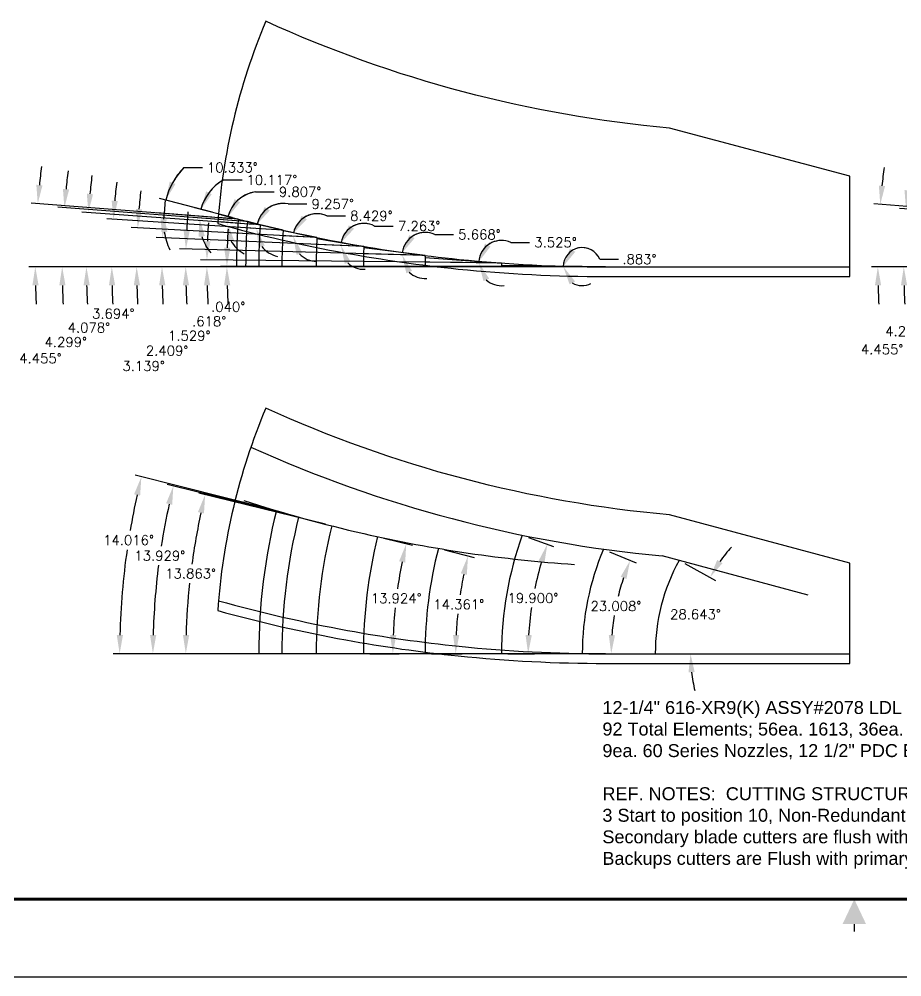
# Model space of a CAD drawing. Header units: inches. Extents: x -34 to 55.4, y 0 to 22.
# Drawn here: x 8.93 to 17.46, y 0 to 9.26 of the extents above; entities that cross this region are included whole.
import ezdxf
from ezdxf.enums import TextEntityAlignment as Align

# ---------------------------------------------------------------- set-up
doc = ezdxf.new("R2010")
doc.units = ezdxf.units.IN
doc.header["$MEASUREMENT"] = 0
doc.header["$PDMODE"] = 35
doc.layers.get('Defpoints').update_dxf_attribs({"color": 10})
for name, color, linetype in [('Dims', 4, 'Continuous'), ('TEXT', 3, 'Continuous'), ('Title Block', 7, 'Continuous')]:
    doc.layers.add(name, color=color, linetype=linetype)
doc.styles.add('RomanD', font='romand.shx', dxfattribs={"width": 0.9})
doc.styles.add('RomanS', font='romans')
doc.styles.get("Standard").update_dxf_attribs({"font": 'arial.ttf'})
doc.dimstyles.new('Copy of Standard', dxfattribs={"dimtxt": 0.094, "dimasz": 0.18, "dimexe": 0.0625, "dimexo": 0.0625, "dimgap": 0.045, "dimtad": 0, "dimtih": 1, "dimtoh": 1, "dimdec": 4, "dimzin": 4, "dimdsep": 46, "dimtxsty": 'RomanS', "dimcen": 0.09, "dimadec": 3, "dimazin": 1, "dimtfac": 1, "dimtdec": 4, "dimtofl": 0, "dimtmove": 0, "dimatfit": 1, "dimfxl": 1, "dimtolj": 1, "dimtzin": 0, "dimarcsym": 0})

# ---------------------------------------------------------------- blocks, each defined once
blk = doc.blocks.new('COT_Dblock')
at = {"layer": 'Title Block', "color": 8}
blk.add_lwpolyline([(0, 0), (34, 0), (34, 22), (0, 22)], close=True, dxfattribs=at)
at = {"layer": 'Title Block', "const_width": 0.03}
blk.add_lwpolyline([(33.13, 21.25), (0.87, 21.25), (0.87, 0.75), (33.13, 0.75)], close=True, dxfattribs=at)
at = {"layer": 'Title Block', "const_width": 0.015}
blk.add_lwpolyline([(17, 0.4375), (17, 0.5125)], dxfattribs=at)
at = {"layer": 'Title Block'}
blk.add_solid([(16.8875, 0.5125), (17.1125, 0.5125), (17, 0.75)], dxfattribs=at)
at = {"layer": 'Title Block', "color": 1, "style": 'RomanS', "flags": 8}
for tag, p in [('FNAME', (0.62, 3.75)), ('REVDATE', (0.62, 2.25)), ('USER', (0.62, 0.75))]:
    blk.add_attdef(tag, text='', height=0.047, rotation=90, dxfattribs=at).set_placement(p, align=Align.BOTTOM_LEFT)
at = {"layer": 'Title Block', "color": 3, "style": 'RomanS', "flags": 8}
blk.add_attdef('DRAWN', text='', height=0.11, dxfattribs=at).set_placement((28.7003, 1.9844), align=Align.MIDDLE_CENTER)
for tag, p in [('DDATE', (28.3559, 1.6718)), ('CHECK', (28.3559, 1.406)), ('MATRL', (28.3559, 1.1487)), ('PDATE', (28.3559, 0.8829)), ('SCALE', (29.8959, 0.8555)), ('SHEET', (32.0053, 0.8555))]:
    blk.add_attdef(tag, text='', height=0.094, dxfattribs=at).set_placement(p, align=Align.MIDDLE_LEFT)
at = {"layer": 'Title Block', "color": 3, "style": 'RomanD', "width": 0.9, "flags": 8}
for tag, height, p in [('TITL1', 0.125, (31.337, 1.6835)), ('TITL2', 0.094, (31.337, 1.5143)), ('TITL3', 0.094, (31.337, 1.3739))]:
    blk.add_attdef(tag, text='', height=height, dxfattribs=at).set_placement(p, align=Align.MIDDLE_CENTER)
at = {"layer": 'Title Block', "color": 3, "style": 'RomanS', "flags": 8}
for tag, p in [('FSCM#', (30.3372, 1.1213)), ('DWG#', (31.8095, 1.1213)), ('REV#', (32.9697, 1.1213))]:
    blk.add_attdef(tag, text='', height=0.094, dxfattribs=at).set_placement(p, align=Align.TOP_CENTER)
blk = doc.blocks.new('*D112')
at = {"layer": 'Defpoints', "color": 0, "transparency": 16777216}
for p in [(14.5758, 4.1354), (14.7317, 3.7347), (14.37, 3.1244), (16.9566, 3.1244)]:
    blk.add_point(p, dxfattribs=at)
at = {"layer": 'Dims', "color": 0, "lineweight": -2, "transparency": 16777216}
for p, q in [((14.6333, 4.111), (14.8906, 4.0018)), ((14.4325, 3.1244), (14.712, 3.1244))]:
    blk.add_line(p, q, dxfattribs=at)
for start, end in [(161.4629, 166.15371), (170.81845, 175.5286)]:
    blk.add_arc((16.9566, 3.1244), 2.3071, start, end, dxfattribs=at)
at = {"layer": 'Dims', "color": 0, "transparency": 16777216}
for points in [[(14.7412, 3.8685), (14.7973, 3.8472), (14.8331, 4.0262)], [(14.6865, 3.3031), (14.6266, 3.3055), (14.6495, 3.1244)]]:
    blk.add_solid(points, dxfattribs=at)
at = {"layer": 'Dims', "color": 0, "transparency": 16777216, "insert": (14.6959, 3.5845), "char_height": 0.094, "attachment_point": 5, "style": 'RomanS'}
blk.add_mtext('\\A1;23.008°', dxfattribs=at)
blk = doc.blocks.new('*D113')
at = {"layer": 'Defpoints', "color": 0, "transparency": 16777216}
for p in [(13.7902, 4.2706), (13.9296, 3.8381), (13.5891, 3.1244), (16.9566, 3.1244)]:
    blk.add_point(p, dxfattribs=at)
at = {"layer": 'Dims', "color": 0, "lineweight": -2, "transparency": 16777216}
for p, q in [((13.849, 4.2494), (14.091, 4.1617)), ((13.6516, 3.1244), (13.9091, 3.1244))]:
    blk.add_line(p, q, dxfattribs=at)
for start, end in [(163.41656, 168.32437), (171.76652, 176.6834)]:
    blk.add_arc((16.9566, 3.1244), 3.11, start, end, dxfattribs=at)
at = {"layer": 'Dims', "color": 0, "transparency": 16777216}
for points in [[(13.9474, 4.0214), (14.0044, 4.0027), (14.0323, 4.183)], [(13.8818, 3.3035), (13.8218, 3.3052), (13.8466, 3.1244)]]:
    blk.add_solid(points, dxfattribs=at)
at = {"layer": 'Dims', "color": 0, "transparency": 16777216, "insert": (13.8934, 3.6618), "char_height": 0.094, "attachment_point": 5, "style": 'RomanS'}
blk.add_mtext('\\A1;19.900°', dxfattribs=at)
blk = doc.blocks.new('*D114')
at = {"layer": 'Defpoints', "color": 0, "transparency": 16777216}
for p in [(12.9786, 4.1429), (13.1993, 3.7582), (12.8503, 3.1244), (16.9566, 3.1244)]:
    blk.add_point(p, dxfattribs=at)
at = {"layer": 'Dims', "color": 0, "lineweight": -2, "transparency": 16777216}
for p, q in [((13.0392, 4.1274), (13.3258, 4.054)), ((12.9128, 3.1244), (13.2087, 3.1244))]:
    blk.add_line(p, q, dxfattribs=at)
for start, end in [(168.34607, 171.42301), (174.21193, 177.29314)]:
    blk.add_arc((16.9566, 3.1244), 3.8104, start, end, dxfattribs=at)
at = {"layer": 'Dims', "color": 0, "transparency": 16777216}
for points in [[(13.1955, 3.9009), (13.254, 3.8874), (13.2653, 4.0695)], [(13.1804, 3.3037), (13.1205, 3.3051), (13.1462, 3.1244)]]:
    blk.add_solid(points, dxfattribs=at)
at = {"layer": 'Dims', "color": 0, "transparency": 16777216, "insert": (13.1761, 3.6007), "char_height": 0.094, "attachment_point": 5, "style": 'RomanS'}
blk.add_mtext('\\A1;14.361°', dxfattribs=at)
blk = doc.blocks.new('*D115')
at = {"layer": 'Defpoints', "color": 0, "transparency": 16777216}
for p in [(12.3918, 4.2562), (12.5964, 3.8371), (12.2536, 3.1244), (16.9566, 3.1244)]:
    blk.add_point(p, dxfattribs=at)
at = {"layer": 'Dims', "color": 0, "lineweight": -2, "transparency": 16777216}
for p, q in [((12.4524, 4.2411), (12.729, 4.1725)), ((12.3161, 3.1244), (12.601, 3.1244))]:
    blk.add_line(p, q, dxfattribs=at)
for start, end in [(168.41016, 171.83422), (174.23835, 177.66549)]:
    blk.add_arc((16.9566, 3.1244), 4.418, start, end, dxfattribs=at)
at = {"layer": 'Dims', "color": 0, "transparency": 16777216}
for points in [[(12.5994, 4.0186), (12.6579, 4.0054), (12.6684, 4.1876)], [(12.5722, 3.3038), (12.5122, 3.305), (12.5385, 3.1244)]]:
    blk.add_solid(points, dxfattribs=at)
at = {"layer": 'Dims', "color": 0, "transparency": 16777216, "insert": (12.5711, 3.6599), "char_height": 0.094, "attachment_point": 5, "style": 'RomanS'}
blk.add_mtext('\\A1;13.924°', dxfattribs=at)
blk = doc.blocks.new('*D116')
at = {"layer": 'Defpoints', "color": 0, "transparency": 16777216}
for p in [(11.9479, 4.3605), (10.6205, 4.1554), (11.7976, 3.1244), (16.9566, 3.1244)]:
    blk.add_point(p, dxfattribs=at)
at = {"layer": 'Dims', "color": 0, "lineweight": -2, "transparency": 16777216}
for p, q in [((11.8872, 4.3755), (10.6634, 4.6775)), ((11.7351, 3.1244), (10.4746, 3.1244))]:
    blk.add_line(p, q, dxfattribs=at)
for start, end in [(167.74365, 172.24059), (173.895, 178.39339)]:
    blk.add_arc((16.9566, 3.1244), 6.4195, start, end, dxfattribs=at)
at = {"layer": 'Dims', "color": 0, "transparency": 16777216}
for points in [[(10.6542, 4.494), (10.7127, 4.4804), (10.7241, 4.6625)], [(10.5696, 3.304), (10.5097, 3.3048), (10.5371, 3.1244)]]:
    blk.add_solid(points, dxfattribs=at)
at = {"layer": 'Dims', "color": 0, "transparency": 16777216, "insert": (10.584, 3.8991), "char_height": 0.094, "attachment_point": 5, "style": 'RomanS'}
blk.add_mtext('\\A1;13.863°', dxfattribs=at)
blk = doc.blocks.new('*D117')
at = {"layer": 'Defpoints', "color": 0, "transparency": 16777216}
for p in [(11.6276, 4.446), (10.2409, 3.6698), (11.4662, 3.1244), (16.9566, 3.1244)]:
    blk.add_point(p, dxfattribs=at)
at = {"layer": 'Dims', "color": 0, "lineweight": -2, "transparency": 16777216}
for p, q in [((11.567, 4.4611), (10.3562, 4.7614)), ((11.4037, 3.1244), (10.1563, 3.1244))]:
    blk.add_line(p, q, dxfattribs=at)
for start, end in [(167.60194, 171.13144), (172.71183, 178.46931)]:
    blk.add_arc((16.9566, 3.1244), 6.7378, start, end, dxfattribs=at)
at = {"layer": 'Dims', "color": 0, "transparency": 16777216}
for points in [[(10.3467, 4.5779), (10.4051, 4.5642), (10.4169, 4.7463)], [(10.2512, 3.304), (10.1912, 3.3048), (10.2188, 3.1244)]]:
    blk.add_solid(points, dxfattribs=at)
at = {"layer": 'Dims', "color": 0, "transparency": 16777216, "insert": (10.2856, 4.0712), "char_height": 0.094, "attachment_point": 5, "style": 'RomanS'}
blk.add_mtext('\\A1;13.929°', dxfattribs=at)
blk = doc.blocks.new('*D118')
at = {"layer": 'Defpoints', "color": 0, "transparency": 16777216}
for p in [(11.4127, 4.5083), (9.9208, 3.6994), (11.2426, 3.1244), (16.9566, 3.1244)]:
    blk.add_point(p, dxfattribs=at)
at = {"layer": 'Dims', "color": 0, "lineweight": -2, "transparency": 16777216}
for p, q in [((11.3521, 4.5235), (10.0469, 4.8493)), ((11.1801, 3.1244), (9.8348, 3.1244))]:
    blk.add_line(p, q, dxfattribs=at)
for start, end in [(167.44459, 170.29637), (171.80823, 178.53901)]:
    blk.add_arc((16.9566, 3.1244), 7.0592, start, end, dxfattribs=at)
at = {"layer": 'Dims', "color": 0, "transparency": 16777216}
for points in [[(10.037, 4.6659), (10.0954, 4.6521), (10.1075, 4.8342)], [(9.9296, 3.304), (9.8696, 3.3048), (9.8973, 3.1244)]]:
    blk.add_solid(points, dxfattribs=at)
at = {"layer": 'Dims', "color": 0, "transparency": 16777216, "insert": (9.9832, 4.2223), "char_height": 0.094, "attachment_point": 5, "style": 'RomanS'}
blk.add_mtext('\\A1;14.016°', dxfattribs=at)
blk = doc.blocks.new('*D179')
at = {"layer": 'Defpoints', "color": 0, "transparency": 16777216}
for p in [(13.5891, 6.8674), (13.5892, 6.8795), (14.186, 6.868), (14.37, 6.8669), (14.37, 6.8669)]:
    blk.add_point(p, dxfattribs=at)
at = {"layer": 'Dims', "color": 0, "lineweight": -2, "transparency": 16777216}
blk.add_line((14.5394, 6.9386), (14.7194, 6.9386), dxfattribs=at)
for start, end in [(22.92819, 179.07665), (61.92247, 120.49956), (238.53709, 297.11417)]:
    blk.add_arc((14.37, 6.8669), 0.184, start, end, dxfattribs=at)
at = {"layer": 'Dims', "color": 0, "transparency": 16777216}
for points in [[(14.3025, 7.0103), (14.2507, 7.0405), (14.186, 6.8698)], [(14.2478, 6.6953), (14.3001, 6.7246), (14.186, 6.867)]]:
    blk.add_solid(points, dxfattribs=at)
at = {"layer": 'Dims', "color": 0, "transparency": 16777216, "insert": (14.9233, 6.9386), "char_height": 0.094, "attachment_point": 5, "style": 'RomanS'}
blk.add_mtext('\\A1;.883°', dxfattribs=at)
blk = doc.blocks.new('*D180')
at = {"layer": 'Defpoints', "color": 0, "transparency": 16777216}
for p in [(12.8513, 6.9549), (12.8505, 6.9094), (13.3703, 6.9083), (13.5893, 6.9014), (13.5893, 6.9014)]:
    blk.add_point(p, dxfattribs=at)
at = {"layer": 'Dims', "color": 0, "lineweight": -2, "transparency": 16777216}
blk.add_line((13.6806, 7.1006), (13.8606, 7.1006), dxfattribs=at)
for start, end in [(65.39528, 175.85668), (78.85452, 127.3556), (227.88268, 276.38376)]:
    blk.add_arc((13.5893, 6.9014), 0.2191, start, end, dxfattribs=at)
at = {"layer": 'Dims', "color": 0, "transparency": 16777216}
for points in [[(13.4828, 7.0613), (13.43, 7.0899), (13.3708, 6.9173)], [(13.4149, 6.7269), (13.4699, 6.7509), (13.3702, 6.9038)]]:
    blk.add_solid(points, dxfattribs=at)
at = {"layer": 'Dims', "color": 0, "transparency": 16777216, "insert": (14.1115, 7.1006), "char_height": 0.094, "attachment_point": 5, "style": 'RomanS'}
blk.add_mtext('\\A1;3.525°', dxfattribs=at)
blk = doc.blocks.new('*D181')
at = {"layer": 'Defpoints', "color": 0, "transparency": 16777216}
for p in [(12.2572, 7.0497), (12.2553, 6.9906), (12.6289, 6.988), (12.8518, 6.9747), (12.8518, 6.9747)]:
    blk.add_point(p, dxfattribs=at)
at = {"layer": 'Dims', "color": 0, "lineweight": -2, "transparency": 16777216}
blk.add_line((12.945, 7.1775), (13.125, 7.1775), dxfattribs=at)
for start, end in [(65.31935, 172.80245), (77.69427, 125.24836), (226.02491, 273.579)]:
    blk.add_arc((12.8518, 6.9747), 0.2232, start, end, dxfattribs=at)
at = {"layer": 'Dims', "color": 0, "transparency": 16777216}
for points in [[(12.7487, 7.1415), (12.6972, 7.1724), (12.6303, 7.0026)], [(12.669, 6.8027), (12.7245, 6.8254), (12.6286, 6.9806)]]:
    blk.add_solid(points, dxfattribs=at)
at = {"layer": 'Dims', "color": 0, "transparency": 16777216, "insert": (13.3759, 7.1775), "char_height": 0.094, "attachment_point": 5, "style": 'RomanS'}
blk.add_mtext('\\A1;5.668°', dxfattribs=at)
blk = doc.blocks.new('*D182')
at = {"layer": 'Defpoints', "color": 0, "transparency": 16777216}
for p in [(11.805, 7.1399), (11.8022, 7.0819), (12.0366, 7.0814), (12.2577, 7.0627), (12.2577, 7.0627)]:
    blk.add_point(p, dxfattribs=at)
at = {"layer": 'Dims', "color": 0, "lineweight": -2, "transparency": 16777216}
blk.add_line((12.3623, 7.2585), (12.5423, 7.2585), dxfattribs=at)
for start, end in [(61.8914, 170.32802), (74.60673, 122.46738), (225.4518, 273.31244)]:
    blk.add_arc((12.2577, 7.0627), 0.2219, start, end, dxfattribs=at)
at = {"layer": 'Dims', "color": 0, "transparency": 16777216}
for points in [[(12.1636, 7.2333), (12.1136, 7.2665), (12.039, 7.1)], [(12.0742, 6.8936), (12.13, 6.9156), (12.0361, 7.0721)]]:
    blk.add_solid(points, dxfattribs=at)
at = {"layer": 'Dims', "color": 0, "transparency": 16777216, "insert": (12.7932, 7.2585), "char_height": 0.094, "attachment_point": 5, "style": 'RomanS'}
blk.add_mtext('\\A1;7.263°', dxfattribs=at)
blk = doc.blocks.new('*D183')
at = {"layer": 'Defpoints', "color": 0, "transparency": 16777216}
for p in [(11.4744, 7.1657), (11.4773, 7.2147), (11.576, 7.1715), (11.8054, 7.1476), (11.8054, 7.1476)]:
    blk.add_point(p, dxfattribs=at)
at = {"layer": 'Dims', "color": 0, "lineweight": -2, "transparency": 16777216}
blk.add_line((11.8999, 7.3579), (12.0799, 7.3579), dxfattribs=at)
for start, end in [(65.79805, 168.43167), (76.53728, 122.48447), (222.80828, 268.75548)]:
    blk.add_arc((11.8054, 7.1476), 0.2306, start, end, dxfattribs=at)
at = {"layer": 'Dims', "color": 0, "transparency": 16777216}
for points in [[(11.7063, 7.3251), (11.6568, 7.3591), (11.5795, 7.1938)], [(11.608, 6.9807), (11.6644, 7.001), (11.5751, 7.1602)]]:
    blk.add_solid(points, dxfattribs=at)
at = {"layer": 'Dims', "color": 0, "transparency": 16777216, "insert": (12.3308, 7.3579), "char_height": 0.094, "attachment_point": 5, "style": 'RomanS'}
blk.add_mtext('\\A1;8.429°', dxfattribs=at)
blk = doc.blocks.new('*D184')
at = {"layer": 'Defpoints', "color": 0, "transparency": 16777216}
for p in [(11.2207, 7.2493), (11.2545, 7.2332), (11.2569, 7.2695), (11.4776, 7.2188), (11.4776, 7.2188)]:
    blk.add_point(p, dxfattribs=at)
at = {"layer": 'Dims', "color": 0, "lineweight": -2, "transparency": 16777216}
for p, q in [((11.5275, 7.4726), (11.7075, 7.4726)), ((11.1921, 7.2372), (11.1571, 7.2395)), ((11.196, 7.2835), (11.1646, 7.2908))]:
    blk.add_line(p, q, dxfattribs=at)
for start, end in [(78.87547, 167.04962), (85.61995, 126.33479), (217.02107, 257.73591)]:
    blk.add_arc((11.4776, 7.2188), 0.2587, start, end, dxfattribs=at)
at = {"layer": 'Dims', "color": 0, "transparency": 16777216}
for points in [[(11.3494, 7.4107), (11.2992, 7.4437), (11.2255, 7.2768)], [(11.2423, 7.0544), (11.2998, 7.0716), (11.2194, 7.2355)]]:
    blk.add_solid(points, dxfattribs=at)
at = {"layer": 'Dims', "color": 0, "transparency": 16777216, "insert": (11.9584, 7.4726), "char_height": 0.094, "attachment_point": 5, "style": 'RomanS'}
blk.add_mtext('\\A1;9.257°', dxfattribs=at)
blk = doc.blocks.new('*D185')
at = {"layer": 'Defpoints', "color": 0, "transparency": 16777216}
for p in [(10.9377, 7.3126), (11.1304, 7.2804), (11.132, 7.3023), (11.2571, 7.2714), (11.2571, 7.2714)]:
    blk.add_point(p, dxfattribs=at)
at = {"layer": 'Dims', "color": 0, "lineweight": -2, "transparency": 16777216}
for p, q in [((11.2115, 7.5901), (11.3915, 7.5901)), ((11.0713, 7.3173), (10.8838, 7.3637)), ((11.068, 7.2849), (10.8736, 7.2987))]:
    blk.add_line(p, q, dxfattribs=at)
for start, end in [(98.1362, 166.1155), (101.18889, 133.65219), (208.38557, 240.84888)]:
    blk.add_arc((11.2571, 7.2714), 0.322, start, end, dxfattribs=at)
at = {"layer": 'Dims', "color": 0, "transparency": 16777216}
for points in [[(11.0608, 7.4893), (11.0089, 7.5194), (10.9445, 7.3487)], [(10.9445, 7.112), (11.0031, 7.1246), (10.9359, 7.2943)]]:
    blk.add_solid(points, dxfattribs=at)
at = {"layer": 'Dims', "color": 0, "transparency": 16777216, "insert": (11.6424, 7.5901), "char_height": 0.094, "attachment_point": 5, "style": 'RomanS'}
blk.add_mtext('\\A1;9.807°', dxfattribs=at)
blk = doc.blocks.new('*D186')
at = {"layer": 'Defpoints', "color": 0, "transparency": 16777216}
for p in [(10.6721, 7.3649), (11.0445, 7.3254), (11.0433, 7.3096), (11.132, 7.3029), (11.132, 7.3029)]:
    blk.add_point(p, dxfattribs=at)
at = {"layer": 'Dims', "color": 0, "lineweight": -2, "transparency": 16777216}
for p, q in [((10.9004, 7.7051), (11.0804, 7.7051)), ((10.984, 7.341), (10.622, 7.434)), ((10.981, 7.3143), (10.6069, 7.3424))]:
    blk.add_line(p, q, dxfattribs=at)
for start, end in [(119.94018, 165.58407), (120.85416, 143.21912), (198.06594, 220.43089)]:
    blk.add_arc((11.132, 7.3029), 0.4641, start, end, dxfattribs=at)
at = {"layer": 'Dims', "color": 0, "transparency": 16777216}
for points in [[(10.7874, 7.5678), (10.7333, 7.5938), (10.6825, 7.4185)], [(10.661, 7.1554), (10.7206, 7.1626), (10.6692, 7.3377)]]:
    blk.add_solid(points, dxfattribs=at)
at = {"layer": 'Dims', "color": 0, "transparency": 16777216, "insert": (11.3693, 7.7051), "char_height": 0.094, "attachment_point": 5, "style": 'RomanS'}
blk.add_mtext('\\A1;10.117°', dxfattribs=at)
blk = doc.blocks.new('*D187')
at = {"layer": 'Defpoints', "color": 0, "transparency": 16777216}
for p in [(10.3254, 7.4255), (10.8501, 7.3409), (10.853, 7.3763), (11.0445, 7.3257), (11.0445, 7.3257)]:
    blk.add_point(p, dxfattribs=at)
at = {"layer": 'Dims', "color": 0, "lineweight": -2, "transparency": 16777216}
for p, q in [((10.5179, 7.8254), (10.6979, 7.8254)), ((10.7925, 7.3922), (10.2822, 7.527)), ((10.7878, 7.3457), (10.2584, 7.387))]:
    blk.add_line(p, q, dxfattribs=at)
for start, end in [(136.50041, 165.21165), (136.72658, 150.96912), (189.78732, 204.02985)]:
    blk.add_arc((11.0445, 7.3257), 0.726, start, end, dxfattribs=at)
at = {"layer": 'Dims', "color": 0, "transparency": 16777216}
for points in [[(10.4376, 7.6668), (10.3819, 7.6892), (10.3426, 7.511)], [(10.2992, 7.2009), (10.3591, 7.2037), (10.3207, 7.3821)]]:
    blk.add_solid(points, dxfattribs=at)
at = {"layer": 'Dims', "color": 0, "transparency": 16777216, "insert": (10.9869, 7.8254), "char_height": 0.094, "attachment_point": 5, "style": 'RomanS'}
blk.add_mtext('\\A1;10.333°', dxfattribs=at)
blk = doc.blocks.new('*D188')
at = {"layer": 'Defpoints', "color": 0, "transparency": 16777216}
for p in [(11.0445, 7.3257), (9.0925, 7.2731), (11.0266, 6.8651), (16.9566, 6.8651)]:
    blk.add_point(p, dxfattribs=at)
at = {"layer": 'Dims', "color": 0, "lineweight": -2, "transparency": 16777216}
for p, q in [((10.9822, 7.3306), (9.0434, 7.4816)), ((10.9641, 6.8651), (9.0194, 6.8651))]:
    blk.add_line(p, q, dxfattribs=at)
for start, end in [(172.92539, 174.23509), (181.3097, 182.61939)]:
    blk.add_arc((16.9566, 6.8651), 7.8747, start, end, dxfattribs=at)
at = {"layer": 'Dims', "color": 0, "transparency": 16777216}
for points in [[(9.1516, 7.6534), (9.0918, 7.6587), (9.1057, 7.4768)], [(9.0539, 6.6847), (9.1139, 6.6854), (9.0819, 6.8651)]]:
    blk.add_solid(points, dxfattribs=at)
at = {"layer": 'Dims', "color": 0, "transparency": 16777216, "insert": (9.1318, 5.9799), "char_height": 0.094, "attachment_point": 5, "style": 'RomanS'}
blk.add_mtext('\\A1;4.455°', dxfattribs=at)
blk = doc.blocks.new('*D189')
at = {"layer": 'Defpoints', "color": 0, "transparency": 16777216}
for p in [(9.3514, 7.2458), (11.132, 7.3029), (11.1156, 6.8651), (16.9566, 6.8651)]:
    blk.add_point(p, dxfattribs=at)
at = {"layer": 'Dims', "color": 0, "lineweight": -2, "transparency": 16777216}
for p, q in [((11.0697, 7.3076), (9.3009, 7.4406)), ((11.0531, 6.8651), (9.2793, 6.8651))]:
    blk.add_line(p, q, dxfattribs=at)
for start, end in [(172.99216, 174.34657), (181.35441, 182.70882)]:
    blk.add_arc((16.9566, 6.8651), 7.6147, start, end, dxfattribs=at)
at = {"layer": 'Dims', "color": 0, "transparency": 16777216}
for points in [[(9.4088, 7.6126), (9.349, 7.6178), (9.3633, 7.4359)], [(9.314, 6.6847), (9.374, 6.6854), (9.3418, 6.8651)]]:
    blk.add_solid(points, dxfattribs=at)
at = {"layer": 'Dims', "color": 0, "transparency": 16777216, "insert": (9.3767, 6.1372), "char_height": 0.094, "attachment_point": 5, "style": 'RomanS'}
blk.add_mtext('\\A1;4.299°', dxfattribs=at)
blk = doc.blocks.new('*D190')
at = {"layer": 'Defpoints', "color": 0, "transparency": 16777216}
for p in [(11.2571, 7.2714), (9.5846, 7.2151), (11.2426, 6.8651), (16.9566, 6.8651)]:
    blk.add_point(p, dxfattribs=at)
at = {"layer": 'Dims', "color": 0, "lineweight": -2, "transparency": 16777216}
for p, q in [((11.1947, 7.2758), (9.5326, 7.3943)), ((11.1801, 6.8651), (9.5138, 6.8651))]:
    blk.add_line(p, q, dxfattribs=at)
for start, end in [(173.12739, 174.52483), (181.39744, 182.79488)]:
    blk.add_arc((16.9566, 6.8651), 7.3803, start, end, dxfattribs=at)
at = {"layer": 'Dims', "color": 0, "transparency": 16777216}
for points in [[(9.6399, 7.5668), (9.5801, 7.5718), (9.595, 7.3899)], [(9.5485, 6.6847), (9.6085, 6.6855), (9.5763, 6.8651)]]:
    blk.add_solid(points, dxfattribs=at)
at = {"layer": 'Dims', "color": 0, "transparency": 16777216, "insert": (9.5998, 6.2771), "char_height": 0.094, "attachment_point": 5, "style": 'RomanS'}
blk.add_mtext('\\A1;4.078°', dxfattribs=at)
blk = doc.blocks.new('*D191')
at = {"layer": 'Defpoints', "color": 0, "transparency": 16777216}
for p in [(9.8282, 7.1716), (11.4776, 7.2188), (11.4662, 6.8651), (16.9566, 6.8651)]:
    blk.add_point(p, dxfattribs=at)
at = {"layer": 'Dims', "color": 0, "lineweight": -2, "transparency": 16777216}
for p, q in [((11.4152, 7.2228), (9.774, 7.3288)), ((11.4037, 6.8651), (9.7591, 6.8651))]:
    blk.add_line(p, q, dxfattribs=at)
for start, end in [(173.41528, 174.86075), (181.44548, 182.89095)]:
    blk.add_arc((16.9566, 6.8651), 7.135, start, end, dxfattribs=at)
at = {"layer": 'Dims', "color": 0, "transparency": 16777216}
for points in [[(9.8802, 7.5019), (9.8203, 7.5065), (9.8364, 7.3247)], [(9.7938, 6.6847), (9.8538, 6.6855), (9.8216, 6.8651)]]:
    blk.add_solid(points, dxfattribs=at)
at = {"layer": 'Dims', "color": 0, "transparency": 16777216, "insert": (9.8359, 6.4126), "char_height": 0.094, "attachment_point": 5, "style": 'RomanS'}
blk.add_mtext('\\A1;3.694°', dxfattribs=at)
blk = doc.blocks.new('*D192')
at = {"layer": 'Defpoints', "color": 0, "transparency": 16777216}
for p in [(11.8054, 7.1476), (10.0665, 7.1168), (11.7976, 6.8651), (16.9566, 6.8651)]:
    blk.add_point(p, dxfattribs=at)
at = {"layer": 'Dims', "color": 0, "lineweight": -2, "transparency": 16777216}
for p, q in [((11.743, 7.151), (10.0098, 7.246)), ((11.7351, 6.8651), (9.9994, 6.8651))]:
    blk.add_line(p, q, dxfattribs=at)
for start, end in [(173.86937, 175.36523), (181.49586, 182.99172)]:
    blk.add_arc((16.9566, 6.8651), 6.8947, start, end, dxfattribs=at)
at = {"layer": 'Dims', "color": 0, "transparency": 16777216}
for points in [[(10.1143, 7.4202), (10.0545, 7.4242), (10.0722, 7.2426)], [(10.0342, 6.6847), (10.0942, 6.6855), (10.0619, 6.8651)]]:
    blk.add_solid(points, dxfattribs=at)
at = {"layer": 'Dims', "color": 0, "transparency": 16777216, "insert": (10.129, 5.9056), "char_height": 0.094, "attachment_point": 5, "style": 'RomanS'}
blk.add_mtext('\\A1;3.139°', dxfattribs=at)
blk = doc.blocks.new('*D193')
at = {"layer": 'Defpoints', "color": 0, "transparency": 16777216}
for p in [(10.3094, 7.0514), (12.2577, 7.0627), (12.2536, 6.8651), (16.9566, 6.8651)]:
    blk.add_point(p, dxfattribs=at)
at = {"layer": 'Dims', "color": 0, "lineweight": -2, "transparency": 16777216}
for p, q in [((12.1953, 7.0654), (10.2502, 7.1472)), ((12.1911, 6.8651), (10.2442, 6.8651))]:
    blk.add_line(p, q, dxfattribs=at)
for start, end in [(174.48926, 176.04021), (181.55095, 183.10189)]:
    blk.add_arc((16.9566, 6.8651), 6.6498, start, end, dxfattribs=at)
at = {"layer": 'Dims', "color": 0, "transparency": 16777216}
for points in [[(10.3526, 7.3226), (10.2927, 7.326), (10.3126, 7.1446)], [(10.2792, 6.6847), (10.3392, 6.6855), (10.3067, 6.8651)]]:
    blk.add_solid(points, dxfattribs=at)
at = {"layer": 'Dims', "color": 0, "transparency": 16777216, "insert": (10.3564, 6.0542), "char_height": 0.094, "attachment_point": 5, "style": 'RomanS'}
blk.add_mtext('\\A1;2.409°', dxfattribs=at)
blk = doc.blocks.new('*D194')
at = {"layer": 'Defpoints', "color": 0, "transparency": 16777216}
for p in [(10.537, 6.9793), (12.8518, 6.9747), (12.8503, 6.8651), (16.9566, 6.8651)]:
    blk.add_point(p, dxfattribs=at)
at = {"layer": 'Dims', "color": 0, "lineweight": -2, "transparency": 16777216}
for p, q in [((12.7893, 6.9763), (10.4758, 7.0381)), ((12.7878, 6.8651), (10.4735, 6.8651))]:
    blk.add_line(p, q, dxfattribs=at)
for start, end in [(175.25818, 176.8645), (181.60632, 183.21264)]:
    blk.add_arc((16.9566, 6.8651), 6.4206, start, end, dxfattribs=at)
at = {"layer": 'Dims', "color": 0, "transparency": 16777216}
for points in [[(10.5756, 7.215), (10.5156, 7.2175), (10.5383, 7.0364)], [(10.5085, 6.6847), (10.5685, 6.6855), (10.536, 6.8651)]]:
    blk.add_solid(points, dxfattribs=at)
at = {"layer": 'Dims', "color": 0, "transparency": 16777216, "insert": (10.5707, 6.1984), "char_height": 0.094, "attachment_point": 5, "style": 'RomanS'}
blk.add_mtext('\\A1;1.529°', dxfattribs=at)
blk = doc.blocks.new('*D195')
at = {"layer": 'Defpoints', "color": 0, "transparency": 16777216}
for p in [(10.7409, 6.9098), (13.5891, 6.8651), (13.5893, 6.9014), (16.9566, 6.8651)]:
    blk.add_point(p, dxfattribs=at)
at = {"layer": 'Dims', "color": 0, "lineweight": -2, "transparency": 16777216}
for p, q in [((13.5266, 6.8651), (10.6782, 6.8651)), ((13.5268, 6.9021), (10.6786, 6.9328))]:
    blk.add_line(p, q, dxfattribs=at)
for start, end in [(176.06311, 177.72235), (181.65924, 183.31849)]:
    blk.add_arc((16.9566, 6.8651), 6.2158, start, end, dxfattribs=at)
at = {"layer": 'Dims', "color": 0, "transparency": 16777216}
for points in [[(10.7756, 7.1113), (10.7157, 7.1129), (10.7411, 6.9322)], [(10.7134, 6.6847), (10.7733, 6.6855), (10.7407, 6.8651)]]:
    blk.add_solid(points, dxfattribs=at)
at = {"layer": 'Dims', "color": 0, "transparency": 16777216, "insert": (10.7631, 6.3383), "char_height": 0.094, "attachment_point": 5, "style": 'RomanS'}
blk.add_mtext('\\A1;.618°', dxfattribs=at)
blk = doc.blocks.new('*D196')
at = {"layer": 'Defpoints', "color": 0, "transparency": 16777216}
for p in [(10.9344, 6.8679), (14.37, 6.8669), (14.37, 6.8651), (16.9566, 6.8651)]:
    blk.add_point(p, dxfattribs=at)
at = {"layer": 'Dims', "color": 0, "lineweight": -2, "transparency": 16777216}
for p, q in [((14.3075, 6.8669), (10.8719, 6.8693)), ((14.3075, 6.8651), (10.8719, 6.8651))]:
    blk.add_line(p, q, dxfattribs=at)
for start, end in [(176.53482, 178.24741), (181.71259, 183.42518)]:
    blk.add_arc((16.9566, 6.8651), 6.0222, start, end, dxfattribs=at)
at = {"layer": 'Dims', "color": 0, "transparency": 16777216}
for points in [[(10.9672, 7.0488), (10.9072, 7.0497), (10.9344, 6.8693)], [(10.907, 6.6846), (10.967, 6.6855), (10.9344, 6.8651)]]:
    blk.add_solid(points, dxfattribs=at)
at = {"layer": 'Dims', "color": 0, "transparency": 16777216, "insert": (10.9468, 6.4781), "char_height": 0.094, "attachment_point": 5, "style": 'RomanS'}
blk.add_mtext('\\A1;.040°', dxfattribs=at)
blk = doc.blocks.new('*D205')
at = {"layer": 'Defpoints', "color": 0, "transparency": 16777216}
for p in [(19.0878, 7.3257), (17.2382, 7.2678), (19.0699, 6.8651), (24.9999, 6.8651)]:
    blk.add_point(p, dxfattribs=at)
at = {"layer": 'Dims', "color": 0, "lineweight": -2, "transparency": 16777216}
for p, q in [((19.0255, 7.3306), (17.1889, 7.4737)), ((19.0074, 6.8651), (17.1652, 6.8651))]:
    blk.add_line(p, q, dxfattribs=at)
for start, end in [(172.89083, 174.2178), (181.32698, 182.65396)]:
    blk.add_arc((24.9999, 6.8651), 7.7721, start, end, dxfattribs=at)
at = {"layer": 'Dims', "color": 0, "transparency": 16777216}
for points in [[(17.2972, 7.6454), (17.2374, 7.6508), (17.2512, 7.4688)], [(17.1998, 6.6847), (17.2598, 6.6854), (17.2277, 6.8651)]]:
    blk.add_solid(points, dxfattribs=at)
at = {"layer": 'Dims', "color": 0, "transparency": 16777216, "insert": (17.2688, 6.0671), "char_height": 0.094, "attachment_point": 5, "style": 'RomanS'}
blk.add_mtext('\\A1;4.455°', dxfattribs=at)
blk = doc.blocks.new('*D206')
at = {"layer": 'Defpoints', "color": 0, "transparency": 16777216}
for p in [(17.488, 7.2389), (19.1898, 7.2992), (19.1737, 6.8651), (24.9999, 6.8651)]:
    blk.add_point(p, dxfattribs=at)
at = {"layer": 'Dims', "color": 0, "lineweight": -2, "transparency": 16777216}
for p, q in [((19.1275, 7.3039), (17.4373, 7.4301)), ((19.1112, 6.8651), (17.4162, 6.8651))]:
    blk.add_line(p, q, dxfattribs=at)
for start, end in [(172.98433, 174.35559), (181.37126, 182.74253)]:
    blk.add_arc((24.9999, 6.8651), 7.5212, start, end, dxfattribs=at)
at = {"layer": 'Dims', "color": 0, "transparency": 16777216}
for points in [[(17.5451, 7.6022), (17.4853, 7.6074), (17.4996, 7.4255)], [(17.4509, 6.6847), (17.5109, 6.6854), (17.4787, 6.8651)]]:
    blk.add_solid(points, dxfattribs=at)
at = {"layer": 'Dims', "color": 0, "transparency": 16777216, "insert": (17.5045, 6.2427), "char_height": 0.094, "attachment_point": 5, "style": 'RomanS'}
blk.add_mtext('\\A1;4.273°', dxfattribs=at)
blk = doc.blocks.new('*D319')
at = {"layer": 'Defpoints', "color": 0, "transparency": 16777216}
for p in [(15.3058, 4.0261), (15.5012, 3.6283), (15.0756, 3.1244), (16.9566, 3.1244)]:
    blk.add_point(p, dxfattribs=at)
at = {"layer": 'Dims', "color": 0, "lineweight": -2, "transparency": 16777216}
for p, q in [((15.3606, 3.9961), (15.6597, 3.8328)), ((15.1381, 3.1244), (15.4789, 3.1244))]:
    blk.add_line(p, q, dxfattribs=at)
for start, end in [(137.95691, 144.65684), (186.69993, 193.39987)]:
    blk.add_arc((16.9566, 3.1244), 1.5402, start, end, dxfattribs=at)
at = {"layer": 'Dims', "color": 0, "transparency": 16777216}
for points in [[(15.7257, 3.9995), (15.6748, 4.0313), (15.6049, 3.8627)], [(15.397, 2.943), (15.4569, 2.9465), (15.4164, 3.1244)]]:
    blk.add_solid(points, dxfattribs=at)
at = {"layer": 'Dims', "color": 0, "transparency": 16777216, "insert": (15.4643, 3.5054), "char_height": 0.094, "attachment_point": 5, "style": 'RomanS'}
blk.add_mtext('\\A1;28.643°', dxfattribs=at)

msp = doc.modelspace()

# ---------------------------------------------------------------- linework, layer by layer
for p, q in [((14.59409, 6.86508), (10.83159, 6.86508)), ((14.59409, 3.12442), (10.59903, 3.12442))]:
    msp.add_line(p, q)
at = {"color": 1, "linetype": 'Continuous'}
msp.add_line((16.55509, 3.69134), (15.14268, 4.06979), dxfattribs=at)
at = {"color": 7, "linetype": 'Continuous'}
for points in [[(10.84583, 7.28242, 0.0226727), (12.08266, 6.99843, 0.0196389), (13.17109, 6.84383, 0.0254602), (14.59409, 6.77133), (16.95659, 6.77133), (16.95659, 7.74008), (15.21337, 8.20717, -0.0847099), (11.31036, 9.23904, -0.0847099)], [(10.84583, 3.54177, 0.0226727), (12.08266, 3.25777, 0.0196389), (13.17109, 3.10318, 0.0254602), (14.59409, 3.03067), (16.95659, 3.03067), (16.95659, 3.99942), (15.21337, 4.46652, -0.0847099), (11.31036, 5.49838, -0.0847099)]]:
    msp.add_lwpolyline(points, format="xyb", dxfattribs=at)
at = {"color": 1, "linetype": 'Continuous'}
for points in [[(10.85308, 7.37772, 0.0230059), (12.09948, 7.09066, 0.0196389), (13.18062, 6.9371, 0.0254602), (14.59409, 6.86508), (16.95659, 6.86508)], [(11.09682, 4.60723, 0.0230059), (12.25748, 4.28601, 0.0196389), (13.26818, 4.09716, 0.0197191), (14.29477, 3.98791, 0.0197191)], [(10.85308, 3.63707, 0.0230059), (12.09948, 3.35, 0.0196389), (13.18062, 3.19644, 0.0254602), (14.59409, 3.12442), (16.95659, 3.12442)]]:
    msp.add_lwpolyline(points, format="xyb", dxfattribs=at)
for centre in [(16.95659, 6.86508), (16.95659, 3.12442)]:
    msp.add_arc(centre, 6.125, 157.195623, 176.092939)
msp.add_arc((16.28532, 16.41854), 12.4015, 245.62289, 264.713442, dxfattribs=at)
at = {"layer": 'TEXT'}
for p, q in [((11.04453, 7.32572), (10.8501, 7.34087)), ((10.85296, 7.37629), (11.04453, 7.32572)), ((11.04451, 7.32542), (11.132, 7.30293)), ((11.132, 7.30293), (11.0433, 7.3096)), ((11.25707, 7.2714), (11.13036, 7.28043)), ((11.25707, 7.2714), (11.13196, 7.30232)), ((11.4776, 7.21879), (11.25448, 7.23319)), ((11.4776, 7.21879), (11.25694, 7.26953)), ((11.80538, 7.14756), (11.47444, 7.16571)), ((11.80538, 7.14756), (11.47734, 7.21471)), ((11.80497, 7.13991), (12.25774, 7.06274)), ((12.25774, 7.06274), (11.8022, 7.08191)), ((12.85177, 6.97466), (12.25721, 7.04974)), ((12.85177, 6.97466), (12.25526, 6.99058)), ((12.85129, 6.95489), (13.58934, 6.90142)), ((13.58934, 6.90142), (12.85054, 6.9094)), ((14.36999, 6.86688), (13.58915, 6.86743)), ((14.36999, 6.86688), (13.58918, 6.87947))]:
    msp.add_line(p, q, dxfattribs=at)
for centre, radius, start in [((16.95659, 6.86508), 5.92998, 175.544781), ((16.95659, 6.86508), 5.84102, 175.700984), ((16.95659, 6.86508), 5.71398, 175.922263), ((16.95659, 6.86508), 5.49039, 176.306231), ((16.95659, 6.86508), 5.15895, 176.861089), ((16.95659, 6.86508), 4.70301, 177.591154), ((16.95659, 6.86508), 4.10629, 178.470822), ((16.95659, 6.86508), 3.36744, 179.381596), ((16.95659, 6.86508), 2.5866, 179.96), ((16.95659, 3.12442), 5.71398, 165.983599), ((16.95659, 3.12442), 5.49039, 166.071249), ((16.95659, 3.12442), 5.15895, 166.137044), ((16.95659, 3.12442), 3.36744, 160.099963), ((16.95659, 3.12442), 4.70301, 166.075655), ((16.95659, 3.12442), 4.10629, 165.63921), ((16.95659, 3.12442), 2.5866, 156.991503), ((16.95659, 3.12442), 1.88102, 151.356777)]:
    msp.add_arc(centre, radius, start, 180, dxfattribs=at)

# ---------------------------------------------------------------- block references
at = {"layer": 'Title Block'}
msp.add_blockref('COT_Dblock', (0, 0), dxfattribs=at)

# ---------------------------------------------------------------- texts
at = {"layer": 'TEXT', "insert": (14.56469, 2.6666), "char_height": 0.125, "width": 8.4192095, "attachment_point": 1}
msp.add_mtext('\\A1;12-1/4" 616-XR9(K) ASSY#2078 LDL 5/19/15\\P92 Total Elements; 56ea. 1613, 36ea. 1313, \\P9ea. 60 Series Nozzles, 12 1/2" PDC Bullets, 18 1/2" TCI Bullets, 30 WP\\P\\PREF. NOTES:  CUTTING STRUCTURE\\P3 Start to position 10, Non-Redundant.  \\PSecondary blade cutters are flush with primary blade cutters. \\PBackups cutters are Flush with primary cutters.Bullets are under exposed by .025".\\P ', dxfattribs=at)

# ---------------------------------------------------------------- dimensions: what is measured, and where the dimension line sits
at = {"layer": 'Dims'}
for base, line1, line2, picture, middle in [((10.325441, 7.425494), ((10.852963, 7.37629), (11.044535, 7.325716)), ((11.044535, 7.325716), (10.8501, 7.340866)), '*D187', (10.986874, 7.825447)), ((10.672083, 7.364878), ((11.044511, 7.325419), (11.132004, 7.302929)), ((11.132004, 7.302929), (11.043301, 7.309597)), '*D186', (11.369339, 7.705071)), ((10.937738, 7.312569), ((11.257073, 7.271397), (11.131959, 7.302324)), ((11.257073, 7.271397), (11.130356, 7.280431)), '*D185', (11.642409, 7.590135)), ((11.2207, 7.24933), ((11.4776, 7.21879), (11.25694, 7.26953)), ((11.4776, 7.21879), (11.25448, 7.23319)), '*D184', (11.95843, 7.47264)), ((11.57604, 7.17146), ((11.80538, 7.14756), (11.47734, 7.21471)), ((11.80538, 7.14756), (11.47444, 7.16571)), '*D183', (12.33082, 7.35789)), ((12.03665, 7.08143), ((11.80497, 7.13991), (12.25774, 7.06274)), ((12.25774, 7.06274), (11.8022, 7.08191)), '*D182', (12.79318, 7.25845)), ((12.62894, 6.98797), ((12.85177, 6.97466), (12.25721, 7.04974)), ((12.85177, 6.97466), (12.25526, 6.99058)), '*D181', (13.37588, 7.17749)), ((13.37033, 6.90828), ((12.85129, 6.95489), (13.58934, 6.90142)), ((13.58934, 6.90142), (12.85054, 6.9094)), '*D180', (14.11148, 7.10065)), ((14.18603, 6.86796), ((14.36999, 6.86688), (13.58918, 6.87947)), ((14.36999, 6.86688), (13.58915, 6.86743)), '*D179', (14.92334, 6.93855))]:
    dim = msp.add_angular_dim_2l(base=base, line1=line1, line2=line2, dimstyle='Copy of Standard', dxfattribs=at)
    dim.commit()
    dim.dimension.update_dxf_attribs({"geometry": picture, "text_midpoint": middle})
for base, center, p1, p2, picture, middle in [((9.09247, 7.27311), (16.95659, 6.86508), (11.04453, 7.32572), (11.02662, 6.86508), '*D188', (9.1318, 5.97988)), ((9.35137, 7.24582), (16.95659, 6.86508), (11.132, 7.30293), (11.11557, 6.86508), '*D189', (9.37672, 6.13722)), ((17.23818, 7.2678), (24.99989, 6.86508), (19.08783, 7.32572), (19.06991, 6.86508), '*D205', (17.26881, 6.0671)), ((17.48802, 7.23888), (24.99989, 6.86508), (19.18985, 7.2992), (19.17365, 6.86508), '*D206', (17.50452, 6.24269)), ((9.58461, 7.21511), (16.95659, 6.86508), (11.25707, 7.2714), (11.24261, 6.86508), '*D190', (9.59976, 6.27708)), ((9.82816, 7.17164), (16.95659, 6.86508), (11.4776, 7.21879), (11.4662, 6.86508), '*D191', (9.83593, 6.41258)), ((10.06646, 7.11684), (16.95659, 6.86508), (11.80538, 7.14756), (11.79764, 6.86508), '*D192', (10.12895, 5.90557)), ((10.30936, 7.05144), (16.95659, 6.86508), (12.25774, 7.06274), (12.25358, 6.86508), '*D193', (10.35638, 6.05418)), ((10.53699, 6.97931), (16.95659, 6.86508), (12.85177, 6.97466), (12.8503, 6.86508), '*D194', (10.57068, 6.19841)), ((10.74091, 6.9098), (16.95659, 6.86508), (13.58934, 6.90142), (13.58915, 6.86508), '*D195', (10.76311, 6.33827)), ((10.93435, 6.86788), (16.95659, 6.86508), (14.36999, 6.86688), (14.36999, 6.86508), '*D196', (10.9468, 6.47814)), ((9.9208, 3.69942), (16.95659, 3.12442), (11.41273, 4.50834), (11.24261, 3.12442), '*D118', (9.98323, 4.22227)), ((10.24087, 3.66982), (16.95659, 3.12442), (11.62764, 4.44604), (11.4662, 3.12442), '*D117', (10.2856, 4.07118))]:
    dim = msp.add_angular_dim_3p(base=base, center=center, p1=p1, p2=p2, dimstyle='Copy of Standard', dxfattribs=at)
    dim.commit()
    dim.dimension.update_dxf_attribs({"geometry": picture, "text_midpoint": middle, "dimtype": 165})
for base, center, p1, p2, picture, middle in [((10.62046, 4.15541), (16.95659, 3.12442), (11.94791, 4.36051), (11.79764, 3.12442), '*D116', (10.58405, 3.89914)), ((13.92957, 3.83812), (16.95659, 3.12442), (13.79023, 4.27063), (13.58915, 3.12442), '*D113', (13.89335, 3.6618)), ((12.59641, 3.83709), (16.95659, 3.12442), (12.39179, 4.25615), (12.25358, 3.12442), '*D115', (12.57112, 3.65995)), ((13.19928, 3.75816), (16.95659, 3.12442), (12.97861, 4.14289), (12.8503, 3.12442), '*D114', (13.17609, 3.60069)), ((14.7316993, 3.7347099), (16.9565923, 3.1244201), (14.5757661, 4.1354376), (14.3699942, 3.1244201), '*D112', (14.695865, 3.5845448)), ((15.50116, 3.62828), (16.95659, 3.12442), (15.30577, 4.02609), (15.07558, 3.12442), '*D319', (15.46428, 3.50541))]:
    dim = msp.add_angular_dim_3p(base=base, center=center, p1=p1, p2=p2, dimstyle='Copy of Standard', dxfattribs=at)
    dim.commit()
    dim.dimension.update_dxf_attribs({"geometry": picture, "text_midpoint": middle})

doc.saveas('drawing.dxf')
